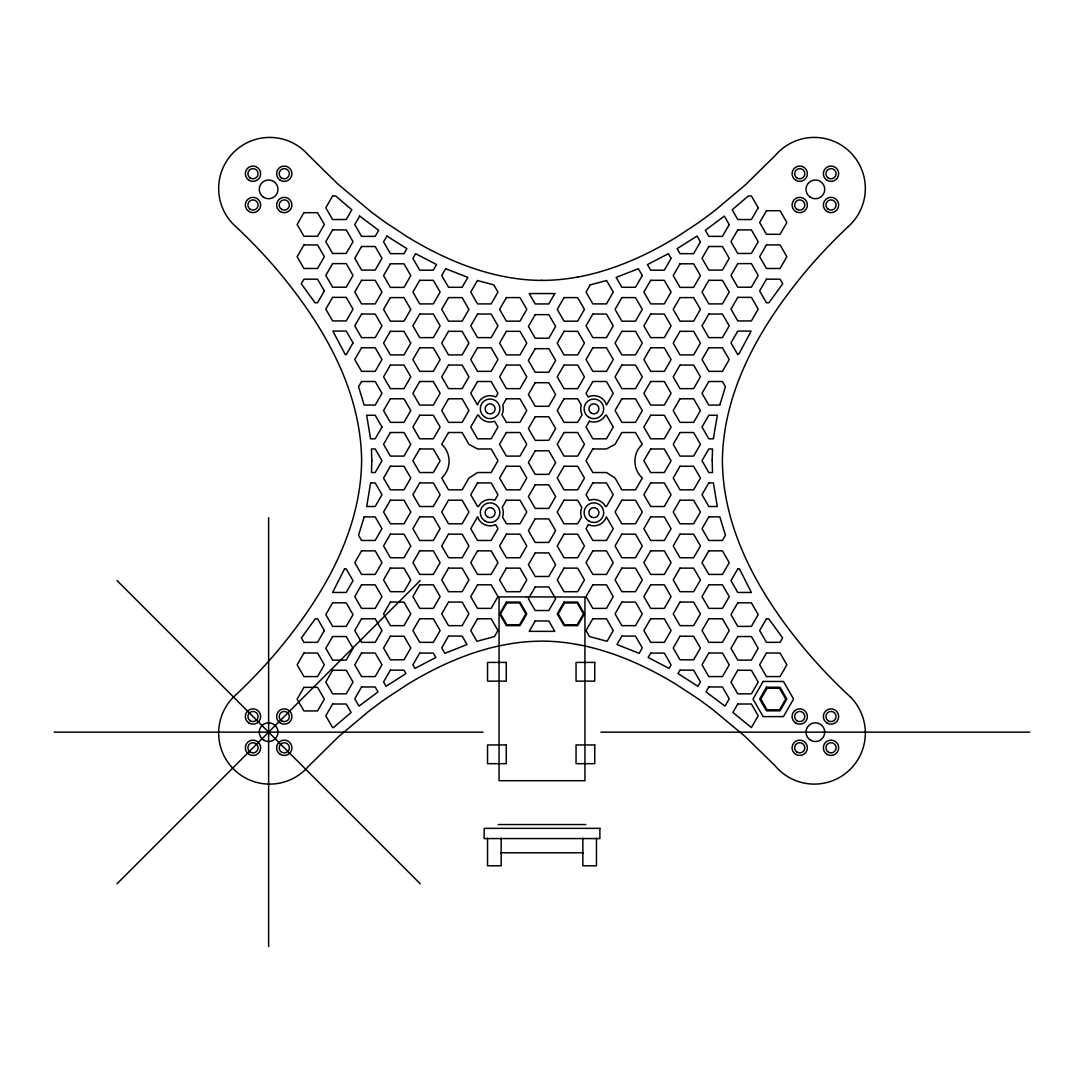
<?xml version="1.0" encoding="UTF-8"?>
<svg xmlns="http://www.w3.org/2000/svg" width="1084" height="1084" viewBox="0 0 1084 1084"><rect width="100%" height="100%" fill="white"/><g stroke="black" fill="none" stroke-linecap="round" stroke-linejoin="round"><path stroke-width="1.5" d="M117.004 883.785L420.253 580.536M577.772 277.043C606.606 271.759 634.14 260.77 659.817 246.786A375.552 375.552 0 0 0 678.665 235.784L696.876 223.751A457.001 457.001 0 0 0 715.467 210.052L745.589 184.7L775.507 155.256A51.056 51.056 0 0 1 850.073 152.058A51.056 51.056 0 0 1 848.135 226.678M54.2 732.161L483.058 732.161M600.942 732.161L1029.8 732.161M498.22 824.558L585.794 824.558M500.686 852.783L583.436 852.783M541.201 280.363L542 280.363M577.65 644.533C606.39 649.858 633.855 660.82 659.465 674.749A375.728 375.728 0 0 1 675.942 684.261L696.416 697.649A458.491 458.491 0 0 1 712.351 709.234L744.993 736.375L774.87 765.494A51.056 51.056 0 0 0 848.352 771.076A51.056 51.056 0 0 0 850.859 697.432L850.479 697.066M117.004 580.536L420.253 883.785M596.471 838.122L596.471 865.791L582.853 865.791L582.853 838.122M501.174 838.122L501.174 865.791L487.556 865.791L487.556 838.122M268.629 517.718L268.629 946.589M577.636 644.573A198.223 198.223 0 0 0 542 641.105L541.187 641.159A198.657 198.657 0 0 0 505.537 644.641C476.797 649.912 449.372 661.01 423.776 674.953A373.953 373.953 0 0 0 407.313 684.505L386.853 697.947A457.502 457.502 0 0 0 368.33 711.619L338.316 736.917L308.493 766.266A51.056 51.056 0 0 1 233.792 769.328A51.056 51.056 0 0 1 236.136 694.6A539.127 539.127 0 0 0 276.19 652.568C321.514 598.815 360.796 533.098 361.622 460.741C360.986 388.6 321.948 322.964 276.718 269.388A534.304 534.304 0 0 0 236.502 227.247A51.056 51.056 0 0 1 233.263 152.722A51.056 51.056 0 0 1 307.815 154.484L337.639 183.833L370.322 211.217A460.063 460.063 0 0 0 386.27 222.938L406.812 236.475A377.801 377.801 0 0 0 423.329 246.109C449.02 260.187 476.553 271.325 505.415 276.813A199.077 199.077 0 0 0 541.201 280.404M850.493 697.053A536.417 536.417 0 0 1 809.423 654.655C763.19 600.536 723.055 534.06 722.378 460.768C723.204 388.357 762.54 322.585 807.946 268.818A538.667 538.667 0 0 1 848.149 226.692M577.758 277.003A197.965 197.965 0 0 1 542 280.404M371.826 460.754L371.487 472.543L375.186 472.543L381.988 460.754L375.186 448.966L371.46 448.966L371.826 460.754M712.174 460.022L712.513 472.543L708.814 472.543L702.012 460.754L708.814 448.966L712.54 448.966L712.174 460.022M370.606 482.922L366.704 506.513L375.186 506.513L381.988 494.711L375.186 482.922L370.606 482.922M713.584 437.34L713.421 438.817L708.814 438.817L702.012 427.028L708.814 415.24L717.351 415.24L713.584 437.34M364.183 516.878L358.547 535.239L361.568 540.469L375.186 540.469L381.988 528.68L375.186 516.878L364.183 516.878M720.128 403.939L719.817 405.091L708.814 405.091L702.012 393.302L708.814 381.5L722.432 381.5L725.453 386.731L720.128 403.939M739.41 353.167L737.784 354.658L730.968 342.869L737.784 331.081L751.104 331.081L739.41 353.167M344.536 568.883L332.612 592.46L346.216 592.46L353.032 580.672L346.216 568.883L344.536 568.883M303.94 212.694L297.124 224.483L303.94 236.271L317.544 236.271L324.36 224.483L317.544 212.694L303.94 212.694M303.94 244.916L297.124 256.705L303.94 268.493L317.544 268.493L324.36 256.705L317.544 244.916L303.94 244.916M332.612 195.96L325.796 207.749L332.612 219.537L346.216 219.537L351.839 209.808L335.647 195.96L332.612 195.96M332.612 229.889L325.796 241.678L332.612 253.466L346.216 253.466L353.032 241.678L346.216 229.889L332.612 229.889M359.671 216.095L354.766 224.578L361.568 236.366L375.186 236.366L378.682 230.309L359.671 216.095M332.612 263.615L325.796 275.404L332.612 287.206L346.216 287.206L353.032 275.404L346.216 263.615L332.612 263.615M324.36 290.959L317.544 302.761L315.051 302.761L301.271 283.751L303.94 279.171L317.544 279.171L324.36 290.959M361.568 246.515L354.766 258.304L361.568 270.106L375.186 270.106L381.988 258.304L375.186 246.515L361.568 246.515M332.612 297.355L325.796 309.143L332.612 320.932L346.216 320.932L353.032 309.143L346.216 297.355L332.612 297.355M386.947 236.027L383.573 241.868L390.376 253.656L403.993 253.656L406.866 248.67L386.947 236.027M361.568 280.309L354.766 292.111L361.568 303.899L375.186 303.899L381.988 292.111L375.186 280.309L361.568 280.309M390.376 263.805L383.573 275.593L390.376 287.382L403.993 287.382L410.795 275.593L403.993 263.805L390.376 263.805M361.568 314.048L354.766 325.837L361.568 337.625L375.186 337.625L381.988 325.837L375.186 314.048L361.568 314.048M353.032 342.869L346.216 354.658L345.308 354.658L332.896 331.081L346.216 331.081L353.032 342.869M415.606 253.71L412.896 258.398L419.711 270.201L433.315 270.201L436.567 264.564L415.606 253.71M361.568 347.774L354.766 359.563L361.568 371.351L375.186 371.351L381.988 359.563L375.186 347.774L361.568 347.774M390.376 297.599L383.573 309.387L390.376 321.176L403.993 321.176L410.795 309.387L403.993 297.599L390.376 297.599M390.376 331.325L383.573 343.113L390.376 354.915L403.993 354.915L410.795 343.113L403.993 331.325L390.376 331.325M419.711 280.309L412.896 292.111L419.711 303.899L433.315 303.899L440.131 292.111L433.315 280.309L419.711 280.309M361.568 381.5L358.547 386.731L364.183 405.091L375.186 405.091L381.988 393.302L375.186 381.5L361.568 381.5M445.632 268.71L441.703 275.499L448.519 287.287L462.136 287.287L467.841 277.396L445.632 268.71M419.711 314.048L412.896 325.837L419.711 337.625L433.315 337.625L440.131 325.837L433.315 314.048L419.711 314.048M390.376 365.064L383.573 376.853L390.376 388.641L403.993 388.641L410.795 376.853L403.993 365.064L390.376 365.064M419.711 347.774L412.896 359.563L419.711 371.351L433.315 371.351L440.131 359.563L433.315 347.774L419.711 347.774M448.519 297.599L441.703 309.387L448.519 321.176L462.136 321.176L468.938 309.387L462.136 297.599L448.519 297.599M390.376 398.79L383.573 410.579L390.376 422.367L403.993 422.367L410.795 410.579L403.993 398.79L390.376 398.79M381.988 427.028L375.186 438.817L370.579 438.817L366.649 415.24L375.186 415.24L381.988 427.028M477.434 280.512L470.741 292.111L477.543 303.899L491.16 303.899L497.962 292.111L493.803 284.902L477.434 280.512M448.519 331.325L441.703 343.113L448.519 354.915L462.136 354.915L468.938 343.113L462.136 331.325L448.519 331.325M390.376 432.516L383.573 444.304L390.376 456.107L403.993 456.107L410.795 444.304L403.993 432.516L390.376 432.516M419.711 381.5L412.896 393.302L419.711 405.091L433.315 405.091L440.131 393.302L433.315 381.5L419.711 381.5M477.543 314.048L470.741 325.837L477.543 337.625L491.16 337.625L497.962 325.837L491.16 314.048L477.543 314.048M448.519 365.064L441.703 376.853L448.519 388.641L462.136 388.641L468.938 376.853L462.136 365.064L448.519 365.064M390.376 466.256L383.573 478.044L390.376 489.832L403.993 489.832L410.795 478.044L403.993 466.256L390.376 466.256M419.711 415.24L412.896 427.028L419.711 438.817L433.315 438.817L440.131 427.028L433.315 415.24L419.711 415.24M506.391 297.599L499.588 309.387L506.391 321.176L520.008 321.176L526.81 309.387L520.008 297.599L506.391 297.599M477.543 347.774L470.741 359.563L477.543 371.351L491.16 371.351L497.962 359.563L491.16 347.774L477.543 347.774M419.711 448.966L412.896 460.754L419.711 472.543L433.315 472.543L440.131 460.754L433.315 448.966L419.711 448.966M448.519 398.79L441.703 410.579L448.519 422.367L462.136 422.367L468.938 410.579L462.136 398.79L448.519 398.79M390.376 500.212L383.573 512L390.376 523.789L403.993 523.789L410.795 512L403.993 500.212L390.376 500.212M361.568 550.848L354.766 562.637L361.568 574.425L375.186 574.425L381.988 562.637L375.186 550.848L361.568 550.848M332.612 602.812L325.796 614.601L332.612 626.389L346.216 626.389L353.032 614.601L346.216 602.812L332.612 602.812M303.94 653.015L297.124 664.804L303.94 676.592L317.544 676.592L324.36 664.804L317.544 653.015L303.94 653.015M324.36 630.549L317.544 642.338L303.94 642.338L301.379 637.907L315.281 618.761L317.544 618.761L324.36 630.549M506.391 331.325L499.588 343.113L506.391 354.915L520.008 354.915L526.81 343.113L520.008 331.325L506.391 331.325M477.543 381.5L470.741 393.302L477.488 404.996A13.184 13.184 0 0 1 495.849 396.974L497.962 393.302L491.16 381.5L477.543 381.5M448.519 432.516L441.703 444.304A22.967 22.967 0 0 1 441.703 478.044L448.519 489.832L462.136 489.832L468.938 478.044L477.543 472.543L491.16 472.543L497.962 460.754L491.16 448.966L477.543 448.966L468.938 444.304L462.136 432.516L448.519 432.516M419.711 482.922L412.896 494.711L419.711 506.513L433.315 506.513L440.131 494.711L433.315 482.922L419.711 482.922M390.376 534.168L383.573 545.957L390.376 557.745L403.993 557.745L410.795 545.957L403.993 534.168L390.376 534.168M361.568 584.804L354.766 596.593L361.568 608.381L375.186 608.381L381.988 596.593L375.186 584.804L361.568 584.804M332.612 636.538L325.796 648.327L332.612 660.129L346.216 660.129L353.032 648.327L346.216 636.538L332.612 636.538M303.94 687.351L297.124 699.139L303.94 710.941L317.544 710.941L324.36 699.139L317.544 687.351L303.94 687.351M535.198 314.645L528.396 326.433L535.198 338.222L548.816 338.222L555.631 326.433L548.816 314.645L535.198 314.645M477.543 415.24L470.741 427.028L477.543 438.817L491.16 438.817L497.962 427.028L494.629 421.242A13.184 13.184 0 0 1 478.559 415.24L477.543 415.24M506.391 365.064L499.588 376.853L506.391 388.641L520.008 388.641L526.81 376.853L520.008 365.064L506.391 365.064M419.711 516.878L412.896 528.68L419.711 540.469L433.315 540.469L440.131 528.68L433.315 516.878L419.711 516.878M390.376 568.124L383.573 579.913L390.376 591.701L403.993 591.701L410.795 579.913L403.993 568.124L390.376 568.124M361.568 618.761L354.766 630.549L361.568 642.338L375.186 642.338L381.988 630.549L375.186 618.761L361.568 618.761M332.612 670.278L325.796 682.066L332.612 693.855L346.216 693.855L353.032 682.066L346.216 670.278L332.612 670.278M554.818 293.547L548.816 303.94L535.198 303.94L529.222 293.574L554.818 293.547M564.032 297.599L557.23 309.387L564.032 321.176L577.65 321.176L584.452 309.387L577.65 297.599L564.032 297.599M506.35 398.79L502.732 405.05A13.184 13.184 0 0 1 501.933 414.698L506.35 422.367L519.968 422.367L526.77 410.579L519.968 398.79L506.35 398.79M535.198 348.682L528.396 360.471L535.198 372.259L548.816 372.259L555.631 360.471L548.816 348.682L535.198 348.682M448.519 500.212L441.703 512L448.519 523.789L462.136 523.789L468.938 512L462.136 500.212L448.519 500.212M419.711 550.848L412.896 562.637L419.711 574.425L433.315 574.425L440.131 562.637L433.315 550.848L419.711 550.848M390.376 602.081L383.573 613.869L390.376 625.658L403.993 625.658L410.795 613.869L403.993 602.081L390.376 602.081M361.568 653.015L354.766 664.804L361.568 676.592L375.186 676.592L381.988 664.804L375.186 653.015L361.568 653.015M332.612 704.004L325.796 715.792L332.612 727.581L333.493 727.581L351.108 712.459L346.216 704.004L332.612 704.004M590.197 284.902L586.038 292.111L592.84 303.899L606.457 303.899L613.259 292.111L606.566 280.512L590.197 284.902M564.032 331.325L557.23 343.113L564.032 354.915L577.65 354.915L584.452 343.113L577.65 331.325L564.032 331.325M506.35 432.516L499.548 444.304L506.35 456.107L519.968 456.107L526.77 444.304L519.968 432.516L506.35 432.516M535.198 382.72L528.396 394.508L535.198 406.297L548.816 406.297L555.631 394.508L548.816 382.72L535.198 382.72M477.543 482.922L470.741 494.711L477.543 506.513L478.437 506.513A13.184 13.184 0 0 1 494.738 500.307L497.962 494.711L491.16 482.922L477.543 482.922M448.519 534.168L441.703 545.957L448.519 557.745L462.136 557.745L468.938 545.957L462.136 534.168L448.519 534.168M419.711 584.804L412.896 596.593L419.711 608.381L433.315 608.381L440.131 596.593L433.315 584.804L419.711 584.804M390.376 636.24L383.573 648.029L390.376 659.817L403.993 659.817L410.795 648.029L403.993 636.24L390.376 636.24M361.568 686.971L354.766 698.76L359.007 706.118L378.018 691.877L375.186 686.971L361.568 686.971M592.84 314.048L586.038 325.837L592.84 337.625L606.457 337.625L613.259 325.837L606.457 314.048L592.84 314.048M564.032 365.064L557.23 376.853L564.032 388.641L577.65 388.641L584.452 376.853L577.65 365.064L564.032 365.064M506.391 466.256L499.588 478.044L506.391 489.832L520.008 489.832L526.81 478.044L520.008 466.256L506.391 466.256M477.543 516.878L470.741 528.68L477.543 540.469L491.16 540.469L497.962 528.68L495.632 524.642A13.184 13.184 0 0 1 477.61 516.878L477.543 516.878M535.198 416.757L528.396 428.546L535.198 440.334L548.816 440.334L555.631 428.546L548.816 416.757L535.198 416.757M448.519 568.124L441.703 579.913L448.519 591.701L462.136 591.701L468.938 579.913L462.136 568.124L448.519 568.124M419.711 618.761L412.896 630.549L419.711 642.338L433.315 642.338L440.131 630.549L433.315 618.761L419.711 618.761M390.376 670.156L383.573 681.944L386.08 686.28L405.972 673.584L403.993 670.156L390.376 670.156M592.84 347.774L586.038 359.563L592.84 371.351L606.457 371.351L613.259 359.563L606.457 347.774L592.84 347.774M621.864 297.599L615.062 309.387L621.864 321.176L635.481 321.176L642.297 309.387L635.481 297.599L621.864 297.599M564.032 398.79L557.23 410.579L564.032 422.367L577.65 422.367L582.067 414.698A13.184 13.184 0 0 1 581.268 405.05L577.65 398.79L564.032 398.79M506.391 500.212L502.217 507.447A13.184 13.184 0 0 1 502.529 517.095L506.391 523.789L520.008 523.789L526.81 512L520.008 500.212L506.391 500.212M535.198 450.795L528.396 462.583L535.198 474.372L548.816 474.372L555.631 462.583L548.816 450.795L535.198 450.795M477.543 550.848L470.741 562.637L477.543 574.425L491.16 574.425L497.962 562.637L491.16 550.848L477.543 550.848M448.519 602.081L441.703 613.869L448.519 625.658L462.136 625.658L468.938 613.869L462.136 602.081L448.519 602.081M419.711 653.083L412.896 664.871L414.928 668.394L435.863 657.487L433.315 653.083L419.711 653.083M642.297 275.499L635.481 287.287L621.864 287.287L616.159 277.396L638.368 268.71L642.297 275.499M650.685 280.309L643.869 292.111L650.685 303.899L664.289 303.899L671.104 292.111L664.289 280.309L650.685 280.309M592.84 381.5L586.038 393.302L588.151 396.974A13.184 13.184 0 0 1 606.512 404.996L613.259 393.302L606.457 381.5L592.84 381.5M621.864 331.325L615.062 343.113L621.864 354.915L635.481 354.915L642.297 343.113L635.481 331.325L621.864 331.325M564.032 432.516L557.23 444.304L564.032 456.107L577.65 456.107L584.452 444.304L577.65 432.516L564.032 432.516M506.391 534.168L499.588 545.957L506.391 557.745L520.008 557.745L526.81 545.957L520.008 534.168L506.391 534.168M535.198 484.833L528.396 496.621L535.198 508.41L548.816 508.41L555.631 496.621L548.816 484.833L535.198 484.833M477.543 584.804L470.741 596.593L477.543 608.381L491.16 608.381L497.962 596.593L491.16 584.804L477.543 584.804M448.519 636.078L441.703 647.88L444.86 653.34L467.014 644.546L462.136 636.078L448.519 636.078M671.104 258.398L664.289 270.201L650.685 270.201L647.433 264.564L668.394 253.71L671.104 258.398M650.685 314.048L643.869 325.837L650.685 337.625L664.289 337.625L671.104 325.837L664.289 314.048L650.685 314.048M680.007 263.805L673.205 275.593L680.007 287.382L693.625 287.382L700.427 275.593L693.625 263.805L680.007 263.805M589.371 421.242L586.038 427.028L592.84 438.817L606.457 438.817L613.259 427.028L606.457 415.24L605.441 415.24A13.184 13.184 0 0 1 589.371 421.242M621.864 365.064L615.062 376.853L621.864 388.641L635.481 388.641L642.297 376.853L635.481 365.064L621.864 365.064M564.032 466.256L557.23 478.044L564.032 489.832L577.65 489.832L584.452 478.044L577.65 466.256L564.032 466.256M506.391 568.124L499.588 579.913L506.391 591.701L520.008 591.701L526.81 579.913L520.008 568.124L506.391 568.124M477.543 618.761L470.741 630.549L476.933 641.294L494.494 636.565L497.962 630.549L491.16 618.761L477.543 618.761M535.198 518.87L528.396 530.659L535.198 542.447L548.816 542.447L555.631 530.659L548.816 518.87L535.198 518.87M700.427 241.868L693.625 253.656L680.007 253.656L677.134 248.67L697.053 236.027L700.427 241.868M708.814 246.515L702.012 258.304L708.814 270.106L722.432 270.106L729.234 258.304L722.432 246.515L708.814 246.515M650.685 347.774L643.869 359.563L650.685 371.351L664.289 371.351L671.104 359.563L664.289 347.774L650.685 347.774M680.007 297.599L673.205 309.387L680.007 321.176L693.625 321.176L700.427 309.387L693.625 297.599L680.007 297.599M592.84 448.966L586.038 460.754L592.84 472.543L606.457 472.543L615.062 478.044L621.864 489.832L635.481 489.832L642.297 478.044A22.967 22.967 0 0 1 642.297 444.304L635.481 432.516L621.864 432.516L615.062 444.304L606.457 448.966L592.84 448.966M621.864 398.79L615.062 410.579L621.864 422.367L635.481 422.367L642.297 410.579L635.481 398.79L621.864 398.79M564.032 500.212L557.23 512L564.032 523.789L577.65 523.789L581.485 517.136A13.184 13.184 0 0 1 581.796 507.407L577.65 500.212L564.032 500.212M506.391 602.081L499.588 613.869L506.391 625.658L520.008 625.658L526.81 613.869L520.008 602.081L506.391 602.081M535.198 552.908L528.396 564.696L535.198 576.485L548.816 576.485L555.631 564.696L548.816 552.908L535.198 552.908M506.892 602.934L500.564 613.869L506.892 624.818L519.521 624.818L525.835 613.869L519.521 602.934L506.892 602.934M729.234 224.578L722.432 236.366L708.814 236.366L705.318 230.309L724.329 216.095L729.234 224.578M708.814 280.309L702.012 292.111L708.814 303.899L722.432 303.899L729.234 292.111L722.432 280.309L708.814 280.309M737.784 229.889L730.968 241.678L737.784 253.466L751.388 253.466L758.204 241.678L751.388 229.889L737.784 229.889M650.685 381.5L643.869 393.302L650.685 405.091L664.289 405.091L671.104 393.302L664.289 381.5L650.685 381.5M680.007 331.325L673.205 343.113L680.007 354.915L693.625 354.915L700.427 343.113L693.625 331.325L680.007 331.325M592.84 482.922L586.038 494.711L589.262 500.307A13.184 13.184 0 0 1 605.563 506.513L606.457 506.513L613.259 494.711L606.457 482.922L592.84 482.922M564.032 534.168L557.23 545.957L564.032 557.745L577.65 557.745L584.452 545.957L577.65 534.168L564.032 534.168M535.198 586.932L528.396 598.734L535.198 610.522L548.816 610.522L555.631 598.734L548.816 586.932L535.198 586.932M758.204 207.749L751.388 219.537L737.784 219.537L732.161 209.808L748.353 195.96L751.388 195.96L758.204 207.749M766.456 210.716L759.64 222.505L766.456 234.307L780.06 234.307L786.876 222.505L780.06 210.716L766.456 210.716M708.814 314.048L702.012 325.837L708.814 337.625L722.432 337.625L729.234 325.837L722.432 314.048L708.814 314.048M737.784 263.615L730.968 275.404L737.784 287.206L751.388 287.206L758.204 275.404L751.388 263.615L737.784 263.615M650.685 415.24L643.869 427.028L650.685 438.817L664.289 438.817L671.104 427.028L664.289 415.24L650.685 415.24M680.007 365.064L673.205 376.853L680.007 388.641L693.625 388.641L700.427 376.853L693.625 365.064L680.007 365.064M588.368 524.642L586.038 528.68L592.84 540.469L606.457 540.469L613.259 528.68L606.39 516.878A13.184 13.184 0 0 1 588.368 524.642M564.032 568.124L557.23 579.913L564.032 591.701L577.65 591.701L584.452 579.913L577.65 568.124L564.032 568.124M535.198 620.969L529.222 631.349L554.818 631.376L548.816 620.969L535.198 620.969M766.456 244.916L759.64 256.705L766.456 268.493L780.06 268.493L786.876 256.705L780.06 244.916L766.456 244.916M737.784 297.355L730.968 309.143L737.784 320.932L751.388 320.932L758.204 309.143L751.388 297.355L737.784 297.355M708.814 347.774L702.012 359.563L708.814 371.351L722.432 371.351L729.234 359.563L722.432 347.774L708.814 347.774M650.685 448.966L643.869 460.754L650.685 472.543L664.289 472.543L671.104 460.754L664.289 448.966L650.685 448.966M680.007 398.79L673.205 410.579L680.007 422.367L693.625 422.367L700.427 410.579L693.625 398.79L680.007 398.79M621.864 500.212L615.062 512L621.864 523.789L635.481 523.789L642.297 512L635.481 500.212L621.864 500.212M592.84 550.848L586.038 562.637L592.84 574.425L606.457 574.425L613.259 562.637L606.457 550.848L592.84 550.848M564.032 602.081L557.23 613.869L564.032 625.658L577.65 625.658L584.452 613.869L577.65 602.081L564.032 602.081M564.52 602.934L558.206 613.869L564.52 624.818L577.149 624.818L583.477 613.869L577.149 602.934L564.52 602.934M766.456 279.171L759.64 290.959L766.456 302.761L768.949 302.761L782.729 283.751L780.06 279.171L766.456 279.171M650.685 482.922L643.869 494.711L650.685 506.513L664.289 506.513L671.104 494.711L664.289 482.922L650.685 482.922M680.007 432.516L673.205 444.304L680.007 456.107L693.625 456.107L700.427 444.304L693.625 432.516L680.007 432.516M621.864 534.168L615.062 545.957L621.864 557.745L635.481 557.745L642.297 545.957L635.481 534.168L621.864 534.168M592.84 584.804L586.038 596.593L592.84 608.381L606.457 608.381L613.259 596.593L606.457 584.804L592.84 584.804M650.685 516.878L643.869 528.68L650.685 540.469L664.289 540.469L671.104 528.68L664.289 516.878L650.685 516.878M680.007 466.256L673.205 478.044L680.007 489.832L693.625 489.832L700.427 478.044L693.625 466.256L680.007 466.256M621.864 568.124L615.062 579.913L621.864 591.701L635.481 591.701L642.297 579.913L635.481 568.124L621.864 568.124M592.84 618.761L586.038 630.549L589.506 636.565L607.067 641.294L613.259 630.549L606.457 618.761L592.84 618.761M650.685 550.848L643.869 562.637L650.685 574.425L664.289 574.425L671.104 562.637L664.289 550.848L650.685 550.848M680.007 500.212L673.205 512L680.007 523.789L693.625 523.789L700.427 512L693.625 500.212L680.007 500.212M621.864 602.081L615.062 613.869L621.864 625.658L635.481 625.658L642.297 613.869L635.481 602.081L621.864 602.081M708.814 482.922L702.012 494.711L708.814 506.513L717.296 506.513L713.394 482.922L708.814 482.922M650.685 584.804L643.869 596.593L650.685 608.381L664.289 608.381L671.104 596.593L664.289 584.804L650.685 584.804M680.007 534.168L673.205 545.957L680.007 557.745L693.625 557.745L700.427 545.957L693.625 534.168L680.007 534.168M621.864 636.078L616.986 644.546L639.14 653.34L642.297 647.88L635.481 636.078L621.864 636.078M708.814 516.878L702.012 528.68L708.814 540.469L722.432 540.469L725.453 535.239L719.817 516.878L708.814 516.878M650.685 618.761L643.869 630.549L650.685 642.338L664.289 642.338L671.104 630.549L664.289 618.761L650.685 618.761M680.007 568.124L673.205 579.913L680.007 591.701L693.625 591.701L700.427 579.913L693.625 568.124L680.007 568.124M708.814 550.848L702.012 562.637L708.814 574.425L722.432 574.425L729.234 562.637L722.432 550.848L708.814 550.848M680.007 602.081L673.205 613.869L680.007 625.658L693.625 625.658L700.427 613.869L693.625 602.081L680.007 602.081M650.685 653.083L648.137 657.487L669.072 668.394L671.104 664.871L664.289 653.083L650.685 653.083M708.814 584.804L702.012 596.593L708.814 608.381L722.432 608.381L729.234 596.593L722.432 584.804L708.814 584.804M680.007 636.24L673.205 648.029L680.007 659.817L693.625 659.817L700.427 648.029L693.625 636.24L680.007 636.24M708.814 618.761L702.012 630.549L708.814 642.338L722.432 642.338L729.234 630.549L722.432 618.761L708.814 618.761M737.784 568.883L730.968 580.672L737.784 592.46L751.388 592.46L739.464 568.883L737.784 568.883M680.007 670.156L678.028 673.584L697.92 686.28L700.427 681.944L693.625 670.156L680.007 670.156M708.814 653.015L702.012 664.804L708.814 676.592L722.432 676.592L729.234 664.804L722.432 653.015L708.814 653.015M737.784 602.812L730.968 614.601L737.784 626.389L751.388 626.389L758.204 614.601L751.388 602.812L737.784 602.812M737.784 636.538L730.968 648.327L737.784 660.129L751.388 660.129L758.204 648.327L751.388 636.538L737.784 636.538M708.814 686.971L705.982 691.877L724.993 706.118L729.234 698.76L722.432 686.971L708.814 686.971M766.456 618.761L759.64 630.549L766.456 642.338L780.06 642.338L782.621 637.907L768.719 618.761L766.456 618.761M737.784 670.278L730.968 682.066L737.784 693.855L751.388 693.855L758.204 682.066L751.388 670.278L737.784 670.278M766.456 653.015L759.64 664.804L766.456 676.592L780.06 676.592L786.876 664.804L780.06 653.015L766.456 653.015M737.784 704.004L732.892 712.459L751.388 727.581L758.204 715.792L751.388 704.004L737.784 704.004M763.136 681.457L752.987 699.044L763.136 716.619L783.434 716.619L793.583 699.044L783.434 681.457L763.136 681.457M766.456 687.242L759.64 699.044L766.456 710.833L780.06 710.833L786.876 699.044L780.06 687.242L766.456 687.242M767.066 688.272L760.846 699.044L767.066 709.803L779.504 709.803L785.724 699.044L779.504 688.272L767.066 688.272M526.418 596.905L499.06 596.905L499.06 780.697L584.94 780.697L584.94 597.04L526.418 596.905M506.269 662.419L487.556 662.419L487.556 681.145L506.269 681.145L506.269 662.419M594.764 662.419L576.051 662.419L576.051 681.145L594.764 681.145L594.764 662.419M506.269 744.965L487.556 744.965L487.556 763.678L506.269 763.678L506.269 744.965M594.764 744.965L576.051 744.965L576.051 763.678L594.764 763.678L594.764 744.965M599.872 828.352L484.155 828.352L484.155 838.569L599.872 838.569L599.872 828.352M588.802 417.204A9.783 9.783 0 0 0 603.68 409.088A9.783 9.783 0 0 0 589.208 400.267A9.783 9.783 0 0 0 588.802 417.204M591.308 413.153A5.027 5.027 0 0 0 598.91 408.939A5.027 5.027 0 0 0 591.471 404.454A5.027 5.027 0 0 0 591.308 413.153M589.005 521.133A9.783 9.783 0 0 0 603.68 512.664A9.783 9.783 0 0 0 589.005 504.196A9.783 9.783 0 0 0 589.005 521.133M591.39 517.014A5.027 5.027 0 0 0 598.91 512.664A5.027 5.027 0 0 0 591.39 508.315A5.027 5.027 0 0 0 591.39 517.014M484.765 417.042A9.783 9.783 0 0 0 499.873 409.386A9.783 9.783 0 0 0 485.673 400.118A9.783 9.783 0 0 0 484.765 417.042M487.515 413.153A5.027 5.027 0 0 0 495.131 408.953A5.027 5.027 0 0 0 487.678 404.454A5.027 5.027 0 0 0 487.515 413.153M484.86 520.93A9.783 9.783 0 0 0 499.887 513.071A9.783 9.783 0 0 0 485.564 503.992A9.783 9.783 0 0 0 484.86 520.93M487.597 517.014A5.027 5.027 0 0 0 495.131 512.664A5.027 5.027 0 0 0 487.597 508.315A5.027 5.027 0 0 0 487.597 517.014M263.954 740.264A9.363 9.363 0 0 0 277.992 732.161A9.363 9.363 0 0 0 263.954 724.044A9.363 9.363 0 0 0 263.954 740.264M281.718 752.228A5.108 5.108 0 0 0 289.387 747.797A5.108 5.108 0 0 0 281.718 743.38A5.108 5.108 0 0 0 281.718 752.228M281.718 720.928A5.108 5.108 0 0 0 289.387 716.51A5.108 5.108 0 0 0 281.718 712.093A5.108 5.108 0 0 0 281.718 720.928M250.431 720.928A5.108 5.108 0 0 0 258.087 716.51A5.108 5.108 0 0 0 250.431 712.093A5.108 5.108 0 0 0 250.431 720.928M250.431 752.228A5.108 5.108 0 0 0 258.087 747.797A5.108 5.108 0 0 0 250.431 743.38A5.108 5.108 0 0 0 250.431 752.228M280.444 754.437A7.656 7.656 0 0 0 291.935 747.797A7.656 7.656 0 0 0 280.444 741.171A7.656 7.656 0 0 0 280.444 754.437M280.444 723.15A7.656 7.656 0 0 0 291.935 716.51A7.656 7.656 0 0 0 280.444 709.885A7.656 7.656 0 0 0 280.444 723.15M249.157 723.15A7.656 7.656 0 0 0 260.648 716.51A7.656 7.656 0 0 0 249.157 709.885A7.656 7.656 0 0 0 249.157 723.15M249.157 754.437A7.656 7.656 0 0 0 260.648 747.797A7.656 7.656 0 0 0 249.157 741.171A7.656 7.656 0 0 0 249.157 754.437M248.697 180.052A7.656 7.656 0 0 0 260.621 174.267A7.656 7.656 0 0 0 249.645 166.828A7.656 7.656 0 0 0 248.697 180.052M248.697 211.339A7.656 7.656 0 0 0 260.621 205.553A7.656 7.656 0 0 0 249.645 198.115A7.656 7.656 0 0 0 248.697 211.339M280.444 211.637A7.656 7.656 0 0 0 291.935 204.998A7.656 7.656 0 0 0 280.444 198.372A7.656 7.656 0 0 0 280.444 211.637M279.984 180.052A7.656 7.656 0 0 0 291.908 174.267A7.656 7.656 0 0 0 280.932 166.828A7.656 7.656 0 0 0 279.984 180.052M250.119 177.939A5.108 5.108 0 0 0 258.073 174.077A5.108 5.108 0 0 0 250.756 169.118A5.108 5.108 0 0 0 250.119 177.939M250.119 209.226A5.108 5.108 0 0 0 258.073 205.364A5.108 5.108 0 0 0 250.756 200.405A5.108 5.108 0 0 0 250.119 209.226M281.718 209.429A5.108 5.108 0 0 0 289.387 204.998A5.108 5.108 0 0 0 281.718 200.581A5.108 5.108 0 0 0 281.718 209.429M281.42 177.939A5.108 5.108 0 0 0 289.374 174.077A5.108 5.108 0 0 0 282.043 169.118A5.108 5.108 0 0 0 281.42 177.939M263.385 197.112A9.363 9.363 0 0 0 277.965 190.025A9.363 9.363 0 0 0 264.537 180.933A9.363 9.363 0 0 0 263.385 197.112M810.127 197.112A9.363 9.363 0 0 0 824.707 190.025A9.363 9.363 0 0 0 811.279 180.933A9.363 9.363 0 0 0 810.127 197.112M797.174 178.142A5.108 5.108 0 0 0 804.829 173.711A5.108 5.108 0 0 0 797.174 169.294A5.108 5.108 0 0 0 797.174 178.142M797.174 209.429A5.108 5.108 0 0 0 804.829 204.998A5.108 5.108 0 0 0 797.174 200.581A5.108 5.108 0 0 0 797.174 209.429M828.149 209.226A5.108 5.108 0 0 0 836.103 205.364A5.108 5.108 0 0 0 828.786 200.405A5.108 5.108 0 0 0 828.149 209.226M828.461 178.142A5.108 5.108 0 0 0 836.116 173.711A5.108 5.108 0 0 0 828.461 169.294A5.108 5.108 0 0 0 828.461 178.142M795.9 180.35A7.656 7.656 0 0 0 807.377 173.711A7.656 7.656 0 0 0 795.9 167.085A7.656 7.656 0 0 0 795.9 180.35M795.9 211.637A7.656 7.656 0 0 0 807.377 204.998A7.656 7.656 0 0 0 795.9 198.372A7.656 7.656 0 0 0 795.9 211.637M826.726 211.339A7.656 7.656 0 0 0 838.65 205.553A7.656 7.656 0 0 0 827.661 198.115A7.656 7.656 0 0 0 826.726 211.339M827.187 180.35A7.656 7.656 0 0 0 838.677 173.711A7.656 7.656 0 0 0 827.187 167.085A7.656 7.656 0 0 0 827.187 180.35M827.187 754.437A7.656 7.656 0 0 0 838.677 747.797A7.656 7.656 0 0 0 827.187 741.171A7.656 7.656 0 0 0 827.187 754.437M827.187 723.15A7.656 7.656 0 0 0 838.677 716.51A7.656 7.656 0 0 0 827.187 709.885A7.656 7.656 0 0 0 827.187 723.15M795.9 723.15A7.656 7.656 0 0 0 807.377 716.51A7.656 7.656 0 0 0 795.9 709.885A7.656 7.656 0 0 0 795.9 723.15M795.9 754.437A7.656 7.656 0 0 0 807.377 747.797A7.656 7.656 0 0 0 795.9 741.171A7.656 7.656 0 0 0 795.9 754.437M828.461 752.228A5.108 5.108 0 0 0 836.116 747.797A5.108 5.108 0 0 0 828.461 743.38A5.108 5.108 0 0 0 828.461 752.228M828.149 720.738A5.108 5.108 0 0 0 836.103 716.876A5.108 5.108 0 0 0 828.786 711.917A5.108 5.108 0 0 0 828.149 720.738M796.862 720.738A5.108 5.108 0 0 0 804.816 716.876A5.108 5.108 0 0 0 797.499 711.917A5.108 5.108 0 0 0 796.862 720.738M797.174 752.228A5.108 5.108 0 0 0 804.829 747.797A5.108 5.108 0 0 0 797.174 743.38A5.108 5.108 0 0 0 797.174 752.228M810.683 740.264A9.363 9.363 0 0 0 824.734 732.161A9.363 9.363 0 0 0 810.683 724.044A9.363 9.363 0 0 0 810.683 740.264"/></g></svg>
